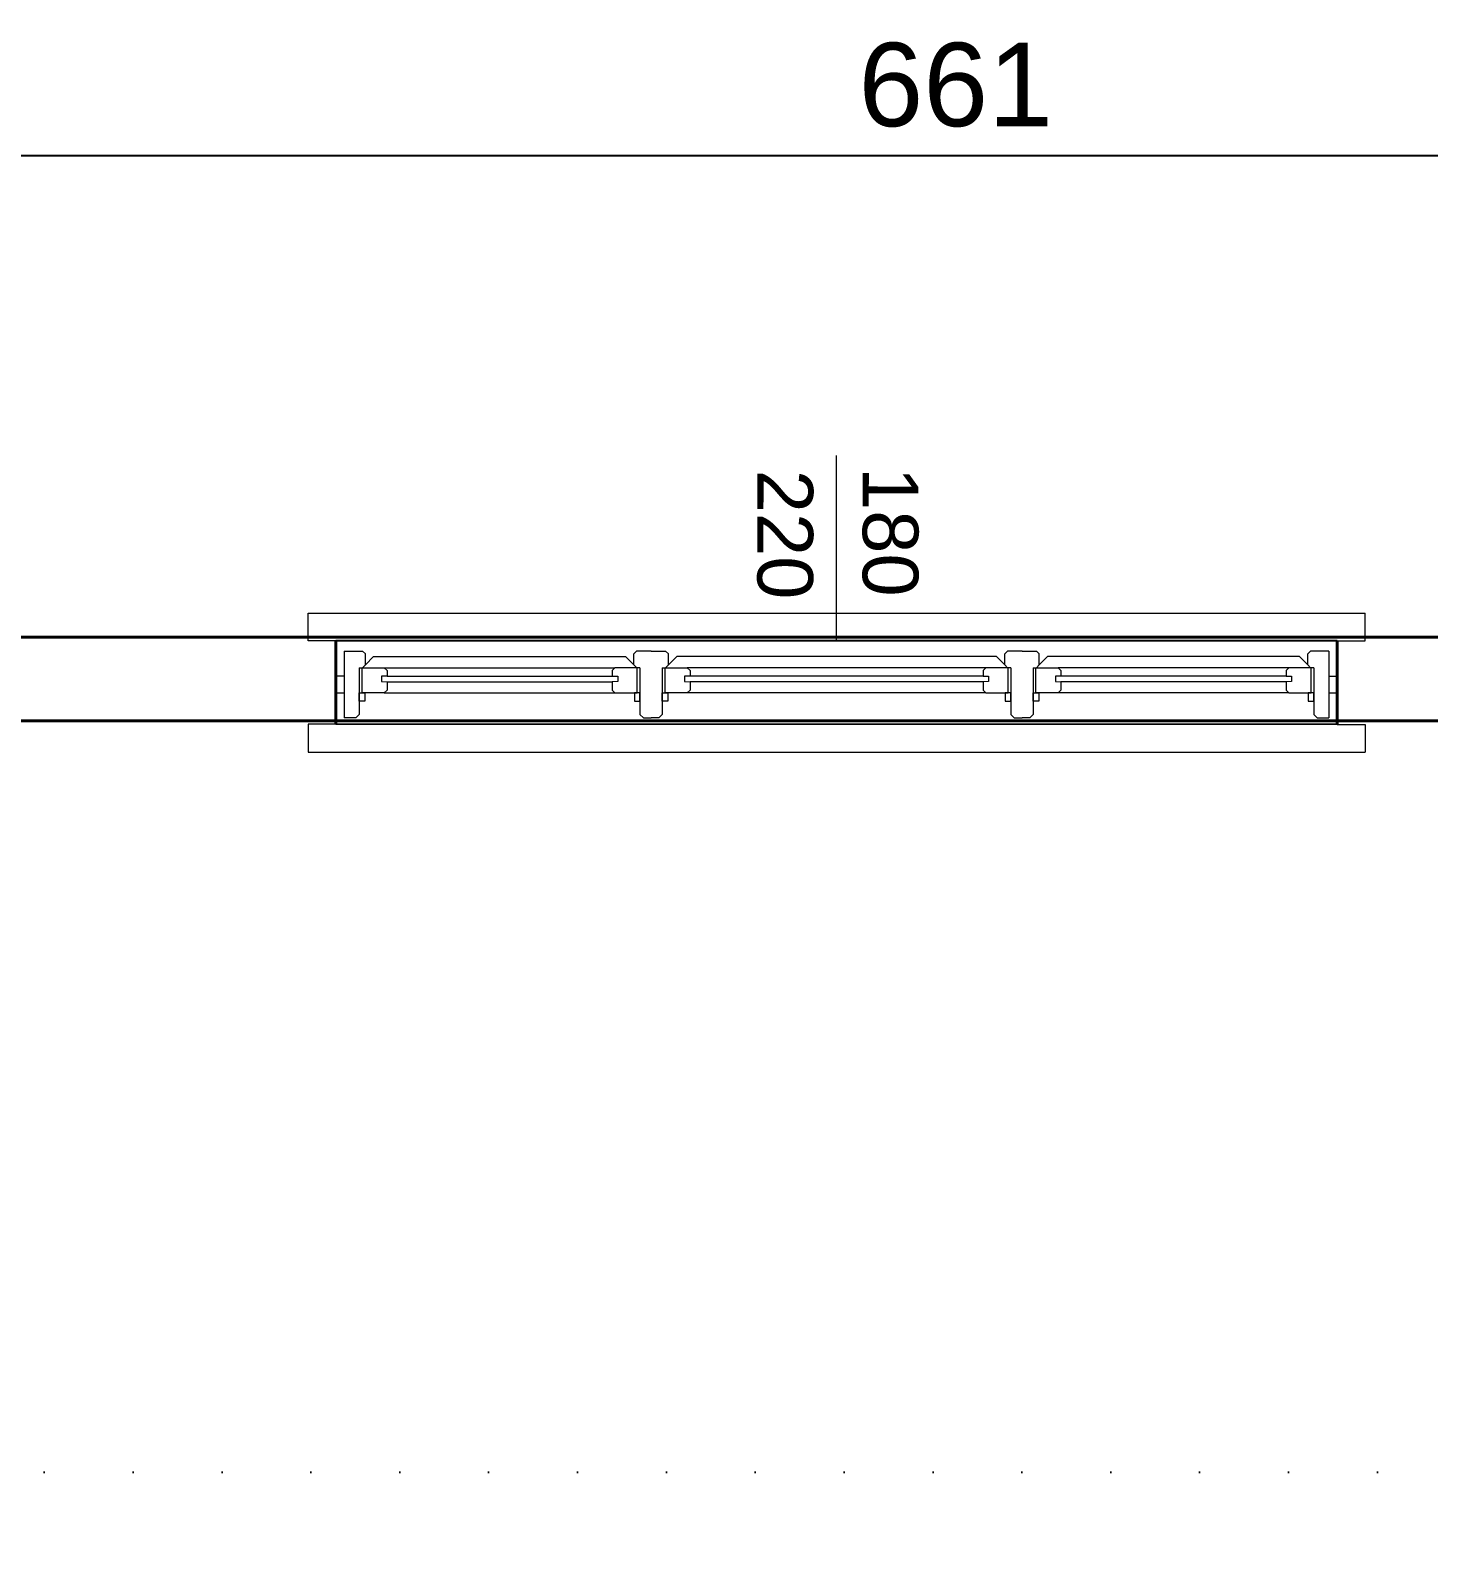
# Model space of a CAD drawing. Header units: millimetres. Extents: x 768 to 14077, y 324 to 18132.
# Drawn here: x 1990.2 to 2241.6, y 8516.8 to 8788.7 of the extents above; entities that cross this region are included whole.
import ezdxf

# ---------------------------------------------------------------- set-up
doc = ezdxf.new("R2010")
doc.units = ezdxf.units.MM
doc.linetypes.add('DOT2', pattern=[3.175, 0, -3.175])
doc.linetypes.add('HIDDEN', pattern=[9.525, 6.35, -3.175])
doc.layers.add('SANAL', color=11, linetype='HIDDEN')
doc.layers.add('SEM_AKS', color=161, linetype='Continuous')
for name, color, linetype, lineweight in [('SEM_DUVAR1', 136, 'Continuous', 40), ('SEM_PENCERE', 133, 'Continuous', 13), ('SEM_TARAMA', 253, 'Continuous', 5), ('SEM_TEFRIS', 225, 'Continuous', 9)]:
    doc.layers.add(name, color=color, linetype=linetype, lineweight=lineweight)
doc.styles.add('ROMANC', font='arial.ttf', dxfattribs={"height": 0.1})
doc.styles.get("Standard").update_dxf_attribs({"font": 'arial.ttf'})
doc.dimstyles.new('1-50-2', dxfattribs={"dimtxt": 15, "dimasz": 7, "dimexe": 5, "dimexo": 5, "dimgap": 5, "dimtad": 1, "dimdec": 0, "dimtxsty": 'Standard', "dimblk": 'ORIGIN', "dimcen": 5, "dimdle": 7, "dimclrd": 256, "dimclre": 256, "dimclrt": 256, "dimadec": 0, "dimazin": 0, "dimtfac": 1, "dimtdec": 0, "dimtix": 1, "dimtmove": 0, "dimatfit": 3, "dimldrblk": 'ORIGIN', "dimfxl": 1, "dimlwd": -1, "dimlwe": -1, "dimarcsym": 0})

# ---------------------------------------------------------------- blocks, each defined once
blk = doc.blocks.new('_Origin')
at = {"color": 0, "linetype": 'ByBlock', "lineweight": -2}
blk.add_line((0, 0), (-1, 0), dxfattribs=at)
blk.add_circle((0, 0), 0.5, dxfattribs=at)
blk = doc.blocks.new('*D218')
at = {"transparency": 16777216}
for p, q in [((1826.03, 8731.83), (1826.03, 8771.23)), ((2487.03, 8769.5), (2487.03, 8771.23)), ((1833.03, 8766.23), (2480.03, 8766.23))]:
    blk.add_line(p, q, dxfattribs=at)
at = {"layer": 'Defpoints', "color": 0, "transparency": 16777216}
for p in [(2487.03, 8766.23), (2487.03, 8764.5), (1826.03, 8726.83)]:
    blk.add_point(p, dxfattribs=at)
at = {"transparency": 16777216, "xscale": 7, "yscale": 7, "zscale": 7, "rotation": 180}
blk.add_blockref('_Origin', (1826.03, 8766.23), dxfattribs=at)
at = {"transparency": 16777216, "xscale": 7, "yscale": 7, "zscale": 7}
blk.add_blockref('_Origin', (2487.03, 8766.23), dxfattribs=at)
at = {"transparency": 16777216, "insert": (2156.53, 8778.88), "char_height": 15, "attachment_point": 5}
blk.add_mtext('661', dxfattribs=at)
blk = doc.blocks.new('20FRANSIZ200')
at = {"layer": 'SANAL'}
for p, q in [((233.2758, -106.1039), (235.0758, -106.1039)), ((233.2758, -106.2539), (235.0758, -106.2539))]:
    blk.add_line(p, q, dxfattribs=at)
at = {"layer": 'SEM_DUVAR1'}
for p, q in [((233.2758, -106.1039), (233.2758, -106.2539)), ((235.0758, -106.1039), (235.0758, -106.2539))]:
    blk.add_line(p, q, dxfattribs=at)
at = {"layer": 'SEM_PENCERE'}
for p, q in [((233.3117, -106.1156), (233.2909, -106.1156)), ((233.2909, -106.2356), (233.2909, -106.1156)), ((233.3179, -106.1217), (233.3117, -106.1156)), ((233.3179, -106.2056), (233.3179, -106.1217)), ((233.8225, -106.1217), (233.8286, -106.1156)), ((233.8225, -106.2056), (233.8225, -106.1217)), ((233.8286, -106.1156), (233.8425, -106.1156)), ((233.8564, -106.1156), (233.8425, -106.1156)), ((233.8625, -106.1217), (233.8564, -106.1156)), ((233.8625, -106.2056), (233.8625, -106.1217)), ((234.4892, -106.1217), (234.4953, -106.1156)), ((234.4892, -106.2056), (234.4892, -106.1217)), ((234.4953, -106.1156), (234.5092, -106.1156)), ((234.523, -106.1156), (234.5092, -106.1156)), ((234.5292, -106.1217), (234.523, -106.1156)), ((234.5292, -106.2056), (234.5292, -106.1217)), ((235.0338, -106.1217), (235.0399, -106.1156)), ((235.0338, -106.2056), (235.0338, -106.1217)), ((235.0399, -106.1156), (235.0608, -106.1156)), ((235.0608, -106.2356), (235.0608, -106.1156)), ((233.2759, -106.1602), (233.2909, -106.1602)), ((233.3629, -106.1605), (233.7775, -106.1605)), ((233.9075, -106.1605), (234.4442, -106.1605)), ((234.9888, -106.1605), (234.5741, -106.1605)), ((235.0758, -106.1602), (235.0608, -106.1602)), ((233.3679, -106.1805), (233.7725, -106.1805)), ((233.9125, -106.1805), (234.4391, -106.1805)), ((234.9838, -106.1805), (234.5792, -106.1805)), ((233.2909, -106.1907), (233.2759, -106.1907)), ((233.3179, -106.2056), (233.3238, -106.2056)), ((233.3238, -106.2056), (233.3288, -106.2106)), ((233.3288, -106.2106), (233.3288, -106.2306)), ((233.3628, -106.2055), (233.7775, -106.2055)), ((233.3679, -106.1905), (233.7725, -106.1905)), ((233.8165, -106.2056), (233.8115, -106.2106)), ((233.8115, -106.2106), (233.8115, -106.2306)), ((233.8225, -106.2056), (233.8165, -106.2056)), ((233.8625, -106.2056), (233.8685, -106.2056)), ((233.8685, -106.2056), (233.8735, -106.2106)), ((233.8735, -106.2106), (233.8735, -106.2306)), ((233.9075, -106.2055), (234.4442, -106.2055)), ((233.9125, -106.1905), (234.4391, -106.1905)), ((234.4832, -106.2056), (234.4782, -106.2106)), ((234.4782, -106.2106), (234.4782, -106.2306)), ((234.4892, -106.2056), (234.4832, -106.2056)), ((234.5292, -106.2056), (234.5351, -106.2056)), ((234.5351, -106.2056), (234.5401, -106.2106)), ((234.5401, -106.2106), (234.5401, -106.2306)), ((234.9888, -106.2055), (234.5741, -106.2055)), ((234.9838, -106.1905), (234.5792, -106.1905)), ((235.0278, -106.2056), (235.0228, -106.2106)), ((235.0228, -106.2106), (235.0228, -106.2306)), ((235.0338, -106.2056), (235.0278, -106.2056)), ((235.0608, -106.1907), (235.0758, -106.1907)), ((233.2909, -106.2356), (233.3239, -106.2356)), ((233.3288, -106.2306), (233.3239, -106.2356)), ((233.8115, -106.2306), (233.8165, -106.2356)), ((233.8425, -106.2356), (233.8165, -106.2356)), ((233.8425, -106.2356), (233.8685, -106.2356)), ((233.8735, -106.2306), (233.8685, -106.2356)), ((234.4782, -106.2306), (234.4832, -106.2356)), ((234.5092, -106.2356), (234.4832, -106.2356)), ((234.5092, -106.2356), (234.5352, -106.2356)), ((234.5401, -106.2306), (234.5352, -106.2356)), ((235.0228, -106.2306), (235.0278, -106.2356)), ((235.0608, -106.2356), (235.0278, -106.2356)), ((234.1758, -106.2539), (234.1758, -106.587))]:
    blk.add_line(p, q, dxfattribs=at)
for points in [[(233.3179, -106.1605), (233.3279, -106.1605), (233.3279, -106.1455), (233.3179, -106.1455)], [(233.3229, -106.2056), (233.3629, -106.2056), (233.3679, -106.2005), (233.3679, -106.1905), (233.3579, -106.1906), (233.3579, -106.1806), (233.3679, -106.1805), (233.3679, -106.1655), (233.3629, -106.1605), (233.3229, -106.1605)], [(233.8175, -106.2056), (233.7774, -106.2056), (233.7725, -106.2005), (233.7725, -106.1905), (233.7825, -106.1906), (233.7825, -106.1806), (233.7725, -106.1805), (233.7725, -106.1655), (233.7775, -106.1605), (233.8175, -106.1605)], [(233.8225, -106.1605), (233.8125, -106.1605), (233.8125, -106.1455), (233.8225, -106.1455)], [(233.8625, -106.1605), (233.8725, -106.1605), (233.8725, -106.1455), (233.8625, -106.1455)], [(233.8675, -106.2056), (233.9075, -106.2056), (233.9125, -106.2005), (233.9125, -106.1905), (233.9025, -106.1906), (233.9025, -106.1806), (233.9125, -106.1805), (233.9125, -106.1655), (233.9075, -106.1605), (233.8675, -106.1605)], [(234.4842, -106.2056), (234.4441, -106.2056), (234.4391, -106.2005), (234.4391, -106.1905), (234.4491, -106.1906), (234.4491, -106.1806), (234.4391, -106.1805), (234.4391, -106.1655), (234.4442, -106.1605), (234.4842, -106.1605)], [(234.4892, -106.1605), (234.4792, -106.1605), (234.4792, -106.1455), (234.4892, -106.1455)], [(234.5292, -106.1605), (234.5392, -106.1605), (234.5392, -106.1455), (234.5292, -106.1455)], [(234.5342, -106.2056), (234.5742, -106.2056), (234.5792, -106.2005), (234.5792, -106.1905), (234.5692, -106.1906), (234.5692, -106.1806), (234.5792, -106.1805), (234.5792, -106.1655), (234.5742, -106.1605), (234.5342, -106.1605)], [(235.0288, -106.2056), (234.9888, -106.2056), (234.9838, -106.2005), (234.9838, -106.1905), (234.9938, -106.1906), (234.9938, -106.1806), (234.9838, -106.1805), (234.9838, -106.1655), (234.9888, -106.1605), (235.0288, -106.1605)], [(235.0338, -106.1605), (235.0238, -106.1605), (235.0238, -106.1455), (235.0338, -106.1455)]]:
    blk.add_lwpolyline(points, close=True, dxfattribs=at)
for points in [[(233.3288, -106.2106), (233.3438, -106.2256), (233.7965, -106.2255), (233.8115, -106.2106)], [(233.8735, -106.2106), (233.8884, -106.2256), (234.4632, -106.2255), (234.4782, -106.2106)], [(235.0228, -106.2106), (235.0079, -106.2256), (234.5551, -106.2255), (234.5401, -106.2106)]]:
    blk.add_lwpolyline(points, dxfattribs=at)
at = {"layer": 'SEM_TEFRIS'}
for p, q in [((235.1258, -106.0539), (233.2258, -106.0539)), ((233.2258, -106.1039), (233.2258, -106.0539)), ((235.1258, -106.1039), (235.1258, -106.0539)), ((233.2758, -106.1039), (233.2258, -106.1039)), ((235.0758, -106.1039), (235.1258, -106.1039)), ((233.2758, -106.2539), (233.2258, -106.2539)), ((233.2258, -106.2539), (233.2258, -106.3039)), ((235.0758, -106.2539), (235.1258, -106.2539)), ((235.1258, -106.2539), (235.1258, -106.3039)), ((235.1258, -106.3039), (233.2258, -106.3039))]:
    blk.add_line(p, q, dxfattribs=at)
blk = doc.blocks.new('SDHFJG')
at = {"layer": 'SEM_TEFRIS', "xscale": 99.99999999999999, "yscale": 99.99999999999999, "zscale": 99.99999999999999, "rotation": 179.9994813892329}
blk.add_blockref('20FRANSIZ200', (29547.72, 1031.88), dxfattribs=at)
at = {"layer": 'SEM_PENCERE', "style": 'ROMANC'}
for s, p in [('180', (6134.95, 11688.73)), ('220', (6116.02, 11688.24))]:
    blk.add_text(s, height=10, rotation=269.9351, dxfattribs=at).set_placement(p)

msp = doc.modelspace()

# ---------------------------------------------------------------- hatches: boundary and pattern name
at = {"layer": 'SEM_TARAMA'}
h = msp.add_hatch(dxfattribs=at)
h.set_pattern_fill('ANGLE', color=256, scale=5)
h.set_pattern_definition([(0, (10.974, 6530.432), (0, 34.925), [25.4, -9.525]), (90, (10.974, 6530.432), (-34.925, 2e-15), [25.4, -9.525])])
h.paths.add_polyline_path([(1826.03, 8679.67), (1676.03, 8679.67), (1676.03, 8529.67), (1826.03, 8529.67)])
h.paths.add_polyline_path([(1826.03, 7464.67), (1676.03, 7464.67), (1676.03, 7314.67), (1826.03, 7314.67)])
h.paths.add_polyline_path([(4758.03, 7464.67), (4608.03, 7464.67), (4608.03, 7314.67), (4758.03, 7314.67)])
h.paths.add_polyline_path([(4758.03, 8679.67), (4608.03, 8679.67), (4608.03, 8529.67), (4758.03, 8529.67), (4758.03, 8574.67)])
h.paths.add_polyline_path([(4753.03, 7916.67), (4753.03, 7921.67), (4743.03, 7921.67), (4743.03, 7989.67), (4618.03, 7989.67), (4618.03, 7851.77), (4619.92, 7851.77), (4619.92, 7853.48), (4621.63, 7853.48), (4621.63, 7851.77), (4622.2, 7851.77), (4753.03, 7851.75)])
h.paths.add_polyline_path([(4753.03, 8136.67), (4622.08, 8136.67), (4622.08, 8135.68), (4620.37, 8135.68), (4618.03, 8135.68), (4618.03, 8009.67), (4743.03, 8009.67), (4743.03, 8072.51), (4753.03, 8072.51)])
h.paths.add_polyline_path([(4753.03, 8247.67), (4608.03, 8247.67), (4608.03, 8136.67), (4753.03, 8136.67)])
h.paths.add_polyline_path([(4705.94, 8233.24), (4616.94, 8233.24), (4616.94, 8145.95), (4616.94, 8144.24, 0.414214)], flags=16)
h.paths.add_polyline_path([(4682.91, 8213.84), (4628.35, 8213.84), (4628.35, 8227.8), (4682.91, 8227.8)], flags=0)
h.paths.add_polyline_path([(4634.06, 8234.95), (4634.06, 8237.23), (4688.82, 8237.23), (4688.82, 8234.95)], flags=16)
h.paths.add_polyline_path([(4688.25, 8235.52), (4634.63, 8235.52), (4634.63, 8236.66), (4688.25, 8236.66)], flags=0)
h.paths.add_polyline_path([(4622.65, 8143.1), (4622.65, 8137.4), (4621.51, 8137.4), (4616.94, 8137.4), (4616.94, 8140.25), (4621.51, 8140.25), (4621.51, 8143.1)], flags=16)
h.paths.add_polyline_path([(4622.65, 8240.08), (4621.51, 8240.08), (4621.51, 8242.93), (4616.94, 8242.93), (4616.94, 8245.79), (4620.37, 8245.79), (4620.37, 8247.5), (4622.08, 8247.5), (4622.08, 8245.79), (4622.65, 8245.79)], flags=16)
h.paths.add_polyline_path([(4753.03, 7851.67), (4622.2, 7851.67), (4622.2, 7846.07), (4621.06, 7846.07), (4621.06, 7844.81, -0.399265), (4705.49, 7755.93), (4705.49, 7750.23), (4621.06, 7750.23), (4621.06, 7749.09), (4622.2, 7749.09), (4622.2, 7743.38), (4621.63, 7743.38), (4621.63, 7741.67), (4753.03, 7741.67)])
h.paths.add_polyline_path([(1816.03, 8136.67), (1681.03, 8136.67), (1681.03, 8066.67), (1691.03, 8066.67), (1691.03, 8009.67), (1816.03, 8009.67), (1816.03, 8066.67)])
h.paths.add_polyline_path([(1727.5, 8234.22), (1727.5, 8239.93), (1811.93, 8239.93), (1811.93, 8241.07), (1810.79, 8241.07), (1810.79, 8246.77), (1811.36, 8246.77), (1811.36, 8247.67), (1691.03, 8247.67), (1681.03, 8247.67), (1681.03, 8136.67), (1811.36, 8136.67), (1811.36, 8138.38), (1810.79, 8138.38), (1810.79, 8144.09), (1811.93, 8144.09), (1811.93, 8145.35, -0.399265)])
h.paths.add_polyline_path([(1816.03, 7921.67), (1816.03, 7989.67), (1691.03, 7989.67), (1691.03, 7921.67), (1681.03, 7921.67), (1681.03, 7851.67), (1816.03, 7851.67)])
h.paths.add_polyline_path([(1826.03, 7851.67), (1681.03, 7851.67), (1681.04, 7741.67), (1691.04, 7741.67), (1826.03, 7741.67)])
h.paths.add_polyline_path([(4615.3, 7919.77), (4717.65, 7919.77), (4717.65, 7991.97), (4615.3, 7991.97)], flags=9)
h.paths.add_polyline_path([(4618.34, 8019.64), (4720.68, 8019.64), (4720.68, 8091.84), (4618.34, 8091.84)], flags=24)
h.paths.add_polyline_path([(1693, 8028.05), (1795.35, 8028.05), (1795.35, 8100.25), (1693, 8100.25)], flags=24)
h.paths.add_polyline_path([(1689.11, 7915.35), (1791.45, 7915.35), (1791.45, 7987.55), (1689.11, 7987.55)], flags=24)

# ---------------------------------------------------------------- linework, layer by layer
at = {"layer": 'SEM_AKS', "linetype": 'DOT2', "ltscale": 5}
msp.add_line((5315.5, 8529.67), (1033.23, 8529.67), dxfattribs=at)
at = {"layer": 'SEM_DUVAR1'}
for p, q in [((4608.03, 8679.67), (1826.03, 8679.67)), ((2766.03, 8664.67), (1841.03, 8664.67))]:
    msp.add_line(p, q, dxfattribs=at)

# ---------------------------------------------------------------- block references
msp.add_blockref('SDHFJG', (-3995.12, -2978.46), dxfattribs=at)

# ---------------------------------------------------------------- dimensions: what is measured, and where the dimension line sits
dim = msp.add_linear_dim(base=(2487.03, 8766.23), p1=(1826.03, 8726.83), p2=(2487.03, 8764.5), dimstyle='1-50-2', override={"dimtmove": 1})
dim.commit()
dim.dimension.update_dxf_attribs({"geometry": '*D218', "text_midpoint": (2156.53, 8778.88)})

doc.saveas('drawing.dxf')
